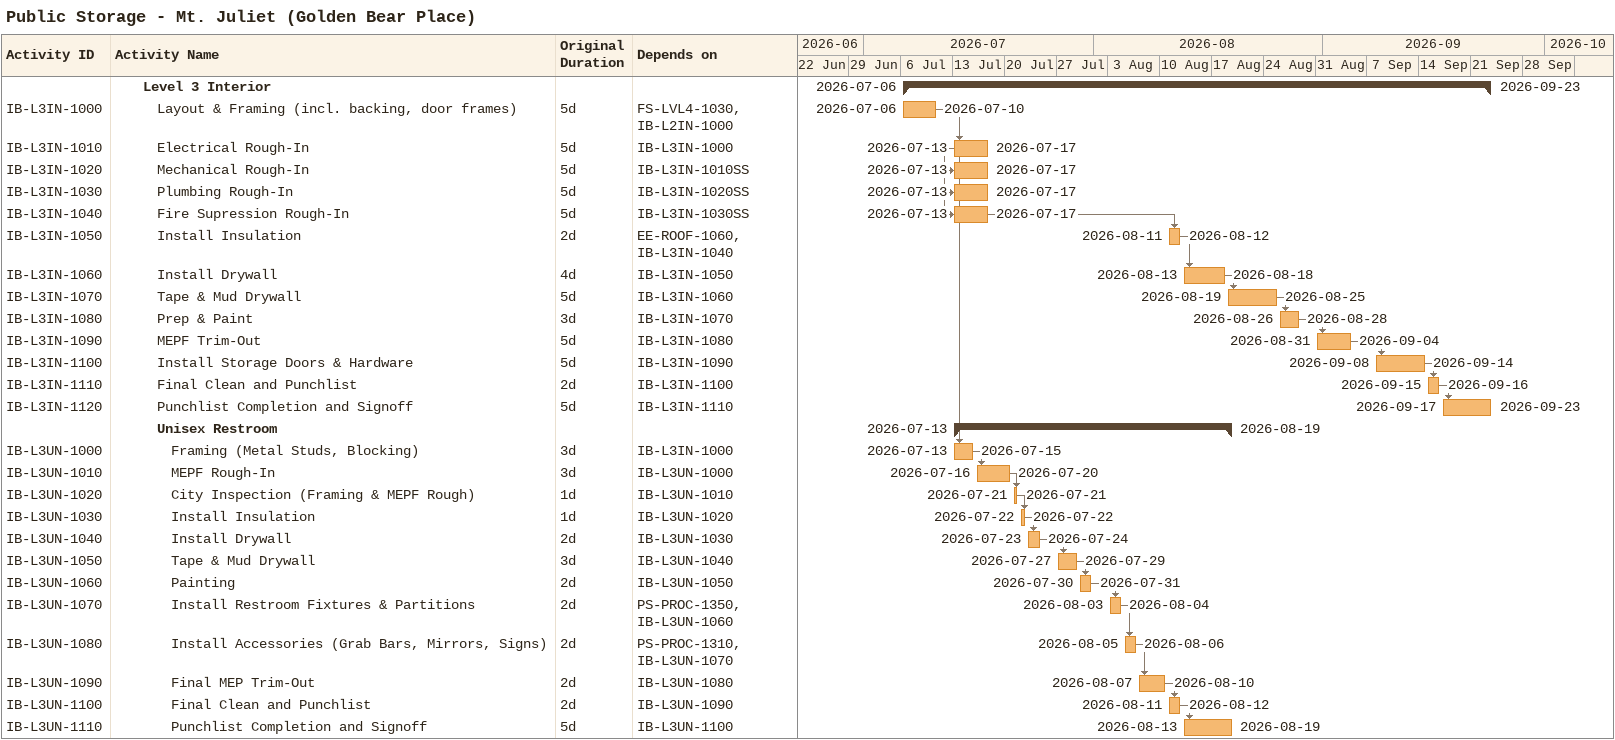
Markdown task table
Public Storage - Mt. Juliet (Golden Bear Place)

| ID | Level | Task | Original duration | Start | Finish | Predecessors |
|---|---|---|---|---|---|---|
|  | 3 | **Level 3 Interior** |  | 2026-07-06 | 2026-09-23 |  |
| IB-L3IN-1000 | 4 | Layout & Framing (incl. backing, door frames) | 5d | 2026-07-06 | 2026-07-10 | FS-LVL4-1030, IB-L2IN-1000 |
| IB-L3IN-1010 | 4 | Electrical Rough-In | 5d | 2026-07-13 | 2026-07-17 | IB-L3IN-1000 |
| IB-L3IN-1020 | 4 | Mechanical Rough-In | 5d | 2026-07-13 | 2026-07-17 | IB-L3IN-1010SS |
| IB-L3IN-1030 | 4 | Plumbing Rough-In | 5d | 2026-07-13 | 2026-07-17 | IB-L3IN-1020SS |
| IB-L3IN-1040 | 4 | Fire Supression Rough-In | 5d | 2026-07-13 | 2026-07-17 | IB-L3IN-1030SS |
| IB-L3IN-1050 | 4 | Install Insulation | 2d | 2026-08-11 | 2026-08-12 | EE-ROOF-1060, IB-L3IN-1040 |
| IB-L3IN-1060 | 4 | Install Drywall | 4d | 2026-08-13 | 2026-08-18 | IB-L3IN-1050 |
| IB-L3IN-1070 | 4 | Tape & Mud Drywall | 5d | 2026-08-19 | 2026-08-25 | IB-L3IN-1060 |
| IB-L3IN-1080 | 4 | Prep & Paint | 3d | 2026-08-26 | 2026-08-28 | IB-L3IN-1070 |
| IB-L3IN-1090 | 4 | MEPF Trim-Out | 5d | 2026-08-31 | 2026-09-04 | IB-L3IN-1080 |
| IB-L3IN-1100 | 4 | Install Storage Doors & Hardware | 5d | 2026-09-08 | 2026-09-14 | IB-L3IN-1090 |
| IB-L3IN-1110 | 4 | Final Clean and Punchlist | 2d | 2026-09-15 | 2026-09-16 | IB-L3IN-1100 |
| IB-L3IN-1120 | 4 | Punchlist Completion and Signoff | 5d | 2026-09-17 | 2026-09-23 | IB-L3IN-1110 |
|  | 4 | **Unisex Restroom** |  | 2026-07-13 | 2026-08-19 |  |
| IB-L3UN-1000 | 5 | Framing (Metal Studs, Blocking) | 3d | 2026-07-13 | 2026-07-15 | IB-L3IN-1000 |
| IB-L3UN-1010 | 5 | MEPF Rough-In | 3d | 2026-07-16 | 2026-07-20 | IB-L3UN-1000 |
| IB-L3UN-1020 | 5 | City Inspection (Framing & MEPF Rough) | 1d | 2026-07-21 | 2026-07-21 | IB-L3UN-1010 |
| IB-L3UN-1030 | 5 | Install Insulation | 1d | 2026-07-22 | 2026-07-22 | IB-L3UN-1020 |
| IB-L3UN-1040 | 5 | Install Drywall | 2d | 2026-07-23 | 2026-07-24 | IB-L3UN-1030 |
| IB-L3UN-1050 | 5 | Tape & Mud Drywall | 3d | 2026-07-27 | 2026-07-29 | IB-L3UN-1040 |
| IB-L3UN-1060 | 5 | Painting | 2d | 2026-07-30 | 2026-07-31 | IB-L3UN-1050 |
| IB-L3UN-1070 | 5 | Install Restroom Fixtures & Partitions | 2d | 2026-08-03 | 2026-08-04 | PS-PROC-1350, IB-L3UN-1060 |
| IB-L3UN-1080 | 5 | Install Accessories (Grab Bars, Mirrors, Signs) | 2d | 2026-08-05 | 2026-08-06 | PS-PROC-1310, IB-L3UN-1070 |
| IB-L3UN-1090 | 5 | Final MEP Trim-Out | 2d | 2026-08-07 | 2026-08-10 | IB-L3UN-1080 |
| IB-L3UN-1100 | 5 | Final Clean and Punchlist | 2d | 2026-08-11 | 2026-08-12 | IB-L3UN-1090 |
| IB-L3UN-1110 | 5 | Punchlist Completion and Signoff | 5d | 2026-08-13 | 2026-08-19 | IB-L3UN-1100 |
